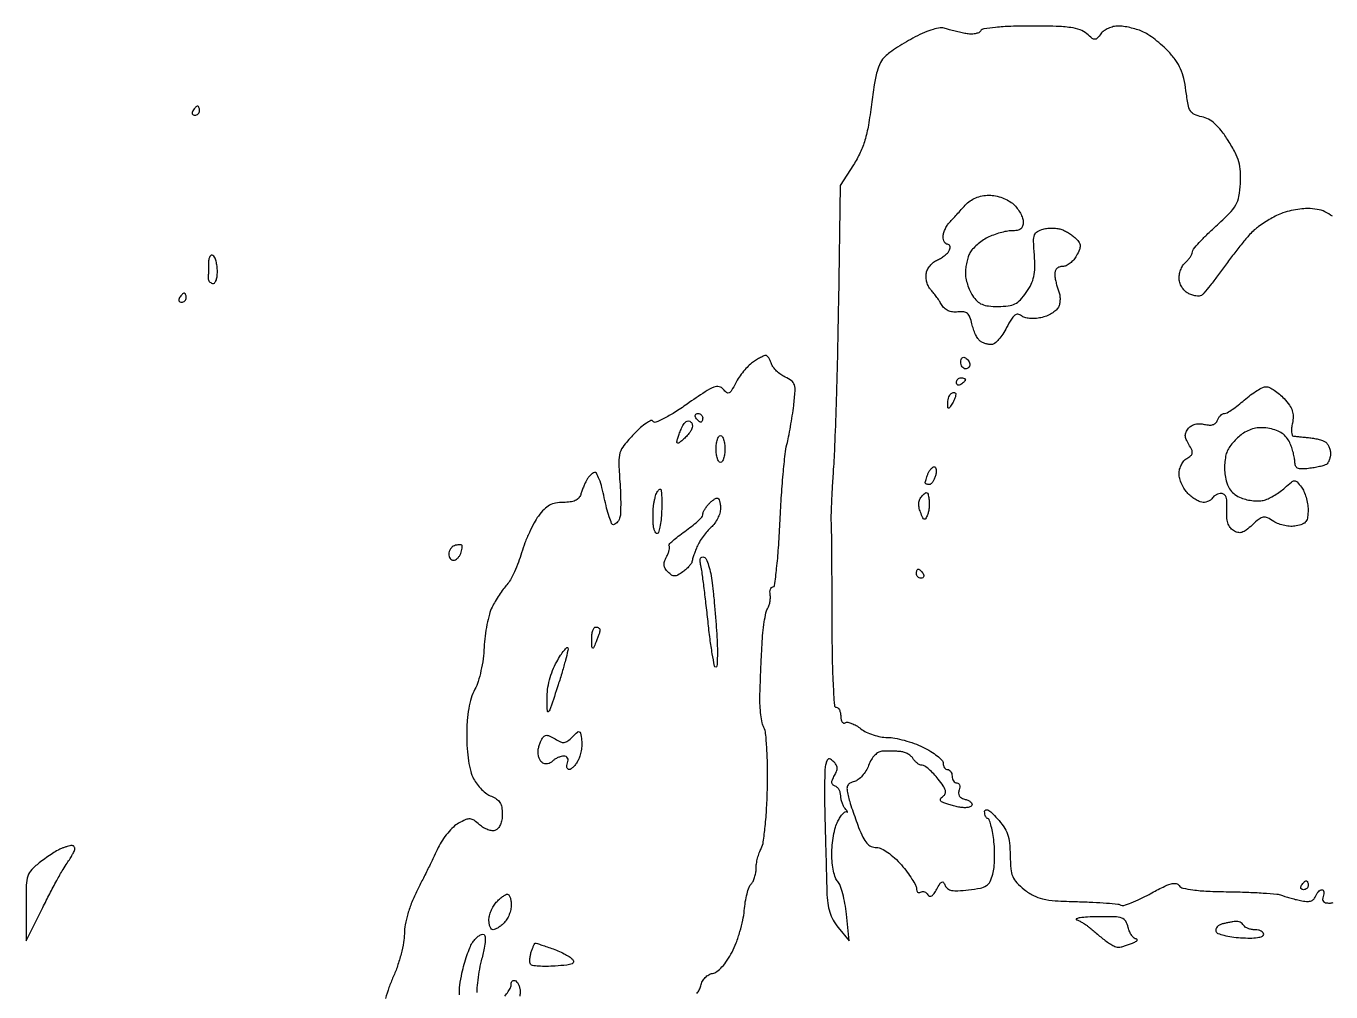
# Model space of a CAD drawing. Extents: x 0 to 102, y 0 to 135.
# Drawn here: x 0 to 24.8, y 117.01 to 135.36 of the extents above; entities that cross this region are included whole.
import ezdxf

# ---------------------------------------------------------------- set-up
doc = ezdxf.new("R2010")
doc.units = 0
doc.header["$MEASUREMENT"] = 0

msp = doc.modelspace()

# ---------------------------------------------------------------- linework, layer by layer
for points in [[(24.823947, 131.744807, 0.06028), (24.682899, 131.832167, 0.068905), (24.536867, 131.876784, 0.039755), (24.353336, 131.8914, 0.032456), (24.206417, 131.881853, 0.02233), (24.042019, 131.852883, 0.022579), (23.885661, 131.810579, 0.041992), (23.764434, 131.760277, 0.014293), (23.654858, 131.699583, 0.010074), (23.535128, 131.625422, 0.010177), (23.423401, 131.549793, 0.020987), (23.339887, 131.485327, 0.038468), (23.250873, 131.397927, 0.0079), (23.108614, 131.229664, 0.00827), (22.949259, 131.028321, 0.007692), (22.792679, 130.816956, -0.005298), (22.642622, 130.612355, -0.007261), (22.503006, 130.431686, -0.004927), (22.382703, 130.283614, -0.081448), (22.334875, 130.241994, -0.131762), (22.291594, 130.229005, -0.047729), (22.227044, 130.233261, -0.043237), (22.153786, 130.251783, -0.039353), (22.082348, 130.283064, -0.076774), (22.015668, 130.333194, -0.060005), (21.96056, 130.40523, -0.059677), (21.923864, 130.488753, -0.07382), (21.9114, 130.572718, -0.055811), (21.920761, 130.65632, -0.043287), (21.948677, 130.743609, -0.044484), (21.989686, 130.821436, -0.076198), (22.0383, 130.8762, 0.036162), (22.086859, 130.922819, 0.036722), (22.127923, 130.975721, 0.039287), (22.156432, 131.026913, 0.107814), (22.1652, 131.067103, -0.176353), (22.183615, 131.11769, -0.009837), (22.295669, 131.24599, -0.014187), (22.439185, 131.395199, -0.009838), (22.60935, 131.555897, 0.01297), (22.866707, 131.802006, 0.06497), (22.987493, 131.960221, 0.084954), (23.047756, 132.123895, 0.031161), (23.077603, 132.369403, 0.028548), (23.077969, 132.59845, 0.055602), (23.047705, 132.778457, 0.051164), (22.97649, 132.956805, 0.02078), (22.845551, 133.183545, 0.022), (22.713547, 133.372719, 0.045867), (22.591819, 133.504726, 0.058822), (22.471241, 133.59021, 0.075594), (22.34364, 133.636542, -0.055562), (22.204404, 133.680899, -0.152376), (22.127822, 133.748317, -0.092584), (22.082052, 133.869222, -0.013238), (22.042094, 134.132228, 0.025997), (22.000953, 134.363189, 0.047107), (21.940187, 134.545088, 0.049932), (21.84926, 134.705255, 0.033439), (21.716202, 134.868802, 0.022681), (21.595444, 134.987221, 0.01839), (21.455932, 135.103187, 0.018769), (21.31916, 135.200662, 0.044965), (21.209469, 135.25942, 0.027529), (21.10287, 135.297954, 0.018681), (20.977917, 135.330455, 0.018859), (20.85452, 135.352832, 0.035434), (20.753496, 135.36, 0.058922), (20.661629, 135.349136, 0.046815), (20.567026, 135.31684, 0.048289), (20.483884, 135.269342, 0.081147), (20.426717, 135.213073, -0.027856), (20.357511, 135.128718, -0.210016), (20.311377, 135.108446, -0.168649), (20.259265, 135.126538, -0.016816), (20.156929, 135.213073, 0.099227), (20.031385, 135.287946, 0.050603), (19.852241, 135.331564, 0.028266), (19.575383, 135.354094, 0.00617), (19.096781, 135.36, 0.007746), (18.716483, 135.354108, 0.016452), (18.422718, 135.335315, 0.013866), (18.202909, 135.307803, 0.219678), (18.141674, 135.267268, -0.154134), (18.10388, 135.234694, -0.05707), (18.0358, 135.214268, -0.049704), (17.951152, 135.207639, -0.04191), (17.861732, 135.217059, -0.007965), (17.764121, 135.237319, -0.005566), (17.654718, 135.263134, -0.005616), (17.550378, 135.29023, -0.011614), (17.469636, 135.314196, 0.106943), (17.373001, 135.323764, 0.039512), (17.237956, 135.297321, 0.0332), (17.076594, 135.240472, 0.0209), (16.896297, 135.154069, 0.011398), (16.729328, 135.060348, 0.010411), (16.561616, 134.956343, 0.010479), (16.415717, 134.857195, 0.033059), (16.324101, 134.782511, 0.092136), (16.238833, 134.667271, 0.044133), (16.172875, 134.49469, 0.029551), (16.117464, 134.244269, 0.009823), (16.065358, 133.871898, -0.012152), (16.008126, 133.476338, -0.030247), (15.941943, 133.191708, -0.037648), (15.852302, 132.95656, -0.03166), (15.723795, 132.722868), (15.472655, 132.327636), (15.438134, 130.100268, -0.001817), (15.420572, 129.182369, -0.001826), (15.396365, 128.266251, -0.001781), (15.369498, 127.467692, -0.007337), (15.344418, 126.9846, 0.002468), (15.322672, 126.63205, 0.003168), (15.306324, 126.307536, 0.002437), (15.295676, 126.035505, 0.027208), (15.297861, 125.9271, -0.016092), (15.302986, 125.806235, -0.000515), (15.307472, 125.31679, -0.000995), (15.311021, 124.739508, -0.00069), (15.312832, 124.08705, 0.00374), (15.319052, 123.386509, 0.008715), (15.336777, 122.862086, 0.00372), (15.360896, 122.451381, 0.394984), (15.398483, 122.4162, -0.198063), (15.430314, 122.403076, -0.085841), (15.457326, 122.365031, -0.065795), (15.475671, 122.308681, -0.045867), (15.4818, 122.242007, 0.048383), (15.487914, 122.178972, 0.105323), (15.506891, 122.134491, 0.182291), (15.534916, 122.115439, 0.200108), (15.567217, 122.120605, -0.183195), (15.614373, 122.129733, -0.048533), (15.689623, 122.109056, -0.042582), (15.776796, 122.066919, -0.032798), (15.863971, 122.007158, 0.053928), (15.966811, 121.942859, 0.033247), (16.099224, 121.889273, 0.032909), (16.240086, 121.852963, 0.046655), (16.368868, 121.84092, -0.046282), (16.508406, 121.827976, -0.020593), (16.688579, 121.786515, -0.020176), (16.877025, 121.726628, -0.025703), (17.045014, 121.655713, -0.023563), (17.191523, 121.576063, -0.031825), (17.315215, 121.489851, -0.033004), (17.404402, 121.408691, -0.194005), (17.4276, 121.351153, 0.069157), (17.43394, 121.305536, 0.085314), (17.452451, 121.26686, 0.099972), (17.479939, 121.241, 0.139803), (17.5122, 121.2318, -0.148195), (17.544463, 121.222023, -0.098894), (17.571949, 121.194523, -0.082425), (17.590481, 121.153414, -0.064853), (17.5968, 121.1049, 0.072144), (17.603834, 121.056407, 0.087143), (17.62431, 121.015277, 0.100435), (17.654738, 120.987781, 0.134459), (17.690451, 120.978, -0.169578), (17.721805, 120.967051, -0.150373), (17.741405, 120.938423, -0.106793), (17.745298, 120.894838, -0.060751), (17.732402, 120.843271, 0.090742), (17.720877, 120.781826, 0.146897), (17.735827, 120.731223, 0.126214), (17.778634, 120.69208, 0.058525), (17.849299, 120.664453, -0.047398), (17.910493, 120.642081, -0.082451), (17.954702, 120.611198, -0.124666), (17.975456, 120.57723, -0.216799), (17.971364, 120.545071, -0.186532), (17.937979, 120.519776, -0.050827), (17.871682, 120.507849, -0.044077), (17.787859, 120.508826, -0.033664), (17.697365, 120.524086, -0.008936), (17.604966, 120.5479, -0.009523), (17.515426, 120.574537, -0.009169), (17.439363, 120.600296, -0.04297), (17.397418, 120.619572, -0.166146), (17.378763, 120.640634, -0.178105), (17.377582, 120.668032, -0.118813), (17.396063, 120.69845, -0.058752), (17.431675, 120.726718, 0.169567), (17.469355, 120.773192, 0.160395), (17.471019, 120.834229, 0.07682), (17.429992, 120.920446, 0.017954), (17.334957, 121.049862, 0.021566), (17.249615, 121.148665, 0.02646), (17.161436, 121.232868, 0.026509), (17.081695, 121.2943, 0.140248), (17.029954, 121.311719, -0.094135), (16.986127, 121.322156, -0.052061), (16.938363, 121.349855, -0.049359), (16.894163, 121.389266, -0.056424), (16.860754, 121.434969, 0.083912), (16.822502, 121.481701, 0.048577), (16.763271, 121.524017, 0.046828), (16.69364, 121.555924, 0.057482), (16.6239, 121.571611, 0.012936), (16.546688, 121.577843, 0.007561), (16.453936, 121.581513, 0.007558), (16.360932, 121.582379, 0.012711), (16.282898, 121.579942, 0.105014), (16.203752, 121.558386, 0.077753), (16.130274, 121.504772, 0.064605), (16.065628, 121.420822, 0.041589), (16.012784, 121.309745, -0.047247), (15.96235, 121.206748, -0.044134), (15.892467, 121.112491, -0.047171), (15.81473, 121.040023, -0.100405), (15.741248, 121.00399, 0.061627), (15.656764, 120.970356, 0.163863), (15.613353, 120.923192, 0.130899), (15.601916, 120.851789, 0.033705), (15.62171, 120.735695, 0.015768), (15.652308, 120.624178, 0.005568), (15.702937, 120.466374, 0.00552), (15.762452, 120.294103, 0.006456), (15.822838, 120.132, 0.020278), (15.904885, 119.943253, 0.068174), (15.979299, 119.831326, 0.106592), (16.060673, 119.771302, 0.103583), (16.160407, 119.749342, -0.108821), (16.256687, 119.727094, -0.041362), (16.376525, 119.657433, -0.035986), (16.506439, 119.552124, -0.026224), (16.635267, 119.417997, -0.016283), (16.744288, 119.28325, -0.020178), (16.83636, 119.150764, -0.018927), (16.903798, 119.035436, -0.123443), (16.92, 118.970812, 0.06955), (16.925801, 118.929313, 0.144154), (16.943134, 118.901915, 0.190044), (16.968833, 118.892686, 0.131431), (16.998754, 118.901687, -0.122909), (17.033423, 118.912754, -0.100769), (17.072059, 118.907448, -0.091009), (17.10877, 118.886485, -0.079381), (17.137711, 118.852951, 0.178992), (17.171203, 118.826796, 0.218949), (17.210248, 118.831597, 0.102149), (17.255542, 118.87439, 0.028996), (17.306639, 118.957321, -0.015636), (17.36611, 119.059878, -0.149564), (17.403784, 119.092727, -0.352052), (17.435301, 119.08445, -0.066643), (17.466111, 119.02857, 0.141865), (17.512439, 118.96796, 0.112524), (17.588289, 118.934794, 0.061053), (17.710307, 118.926711, 0.015084), (17.910555, 118.94397, 0.018092), (18.135544, 118.978507, 0.097001), (18.250103, 119.024516, 0.135348), (18.319645, 119.102782, 0.048461), (18.372774, 119.2437, 0.042249), (18.395494, 119.369095, 0.017573), (18.40576, 119.54099, 0.017238), (18.403908, 119.726894, 0.021339), (18.388848, 119.89935, 0.013683), (18.364441, 120.053384, 0.021857), (18.3343, 120.183157, 0.017498), (18.302674, 120.282945, 0.317267), (18.276801, 120.3012, -0.205156), (18.25402, 120.310958, -0.083304), (18.234708, 120.33948, -0.063564), (18.221577, 120.38163, -0.043787), (18.2172, 120.431517, -0.284422), (18.237175, 120.463791, -0.246344), (18.277546, 120.462955, -0.066526), (18.350299, 120.409169, -0.015296), (18.4569, 120.299395, -0.034733), (18.579873, 120.144401, -0.066596), (18.651391, 120.003007, -0.059029), (18.688132, 119.836642, -0.022197), (18.701281, 119.598029, 0.018879), (18.713489, 119.34608, 0.077076), (18.749808, 119.19768, 0.092648), (18.825783, 119.081371, 0.034369), (18.970924, 118.949194, 0.047123), (19.14469, 118.83639, 0.064969), (19.319158, 118.772336, 0.040815), (19.558573, 118.73847, 0.008504), (19.982844, 118.720672, -0.005643), (20.274578, 118.710105, -0.008086), (20.532845, 118.693641, -0.004825), (20.748723, 118.674271, -0.114101), (20.80627, 118.654794, 0.219272), (20.858623, 118.648382, 0.015297), (21.001881, 118.699129, 0.019449), (21.174548, 118.774159, 0.013278), (21.364796, 118.872088, -0.010468), (21.606947, 118.99846, -0.045487), (21.757808, 119.056826, -0.094486), (21.854635, 119.065547, -0.233783), (21.913489, 119.02882, 0.200018), (21.984413, 118.977929, 0.025178), (22.174242, 118.94393, 0.020935), (22.452575, 118.920209, 0.007272), (22.855214, 118.908687, -0.005303), (23.199652, 118.900187, -0.007185), (23.51052, 118.884741, -0.005026), (23.76977, 118.865503, -0.076211), (23.8572, 118.844455, 0.020192), (23.921904, 118.820982, 0.007262), (24.01571, 118.792673, 0.00719), (24.119521, 118.76459, 0.008466), (24.218608, 118.741088, 0.033298), (24.329901, 118.724339, 0.087552), (24.409974, 118.731714, 0.124514), (24.465688, 118.763191, 0.111046), (24.502609, 118.818622, -0.045892), (24.526941, 118.867965, -0.052382), (24.558976, 118.909713, -0.059791), (24.593487, 118.938322, -0.14417), (24.624996, 118.9476, -0.209945), (24.648662, 118.937205, -0.13955), (24.662173, 118.910323, -0.08982), (24.662552, 118.869318, -0.049166), (24.649194, 118.8207, 0.086954), (24.638199, 118.764424, 0.197254), (24.653599, 118.724725, 0.154584), (24.696445, 118.701067, 0.049481), (24.769697, 118.6938, 0.068283), (24.83798, 118.703169, 0.062794)], [(12.74715, 116.977906, 0.064403), (12.793407, 117.044833, 0.057621), (12.823244, 117.123859, -0.064271), (12.856138, 117.207602, -0.065883), (12.909006, 117.279474, -0.070202), (12.975149, 117.331323, -0.093908), (13.046945, 117.356509, 0.125537), (13.130475, 117.391814, 0.04564), (13.226065, 117.479249, 0.038585), (13.324417, 117.605562, 0.025934), (13.417329, 117.7632, 0.029868), (13.495871, 117.938598, 0.018701), (13.567476, 118.151884, 0.018757), (13.622432, 118.36802, 0.032232), (13.649649, 118.551779, -0.019504), (13.669588, 118.714933, -0.022691), (13.701549, 118.867894, -0.022463), (13.739813, 118.993245, -0.11151), (13.778909, 119.055149, 0.080697), (13.815557, 119.106013, 0.037738), (13.846349, 119.181381, 0.03612), (13.867358, 119.267148, 0.042027), (13.8744, 119.350782, -0.039163), (13.881452, 119.440683, -0.023379), (13.903126, 119.545806, -0.023319), (13.934714, 119.649128, -0.037034), (13.972189, 119.733644, 0.088441), (14.011521, 119.854361, 0.009388), (14.046992, 120.149087, 0.011353), (14.074886, 120.504613, 0.008889), (14.089518, 120.891332, 0.008391), (14.090777, 121.277969, 0.011208), (14.078167, 121.628701, 0.008873), (14.05607, 121.918499, 0.098233), (14.023035, 122.029329, -0.070433), (13.990451, 122.120034, -0.019198), (13.965257, 122.270537, -0.019021), (13.949589, 122.445266, -0.018747), (13.947138, 122.621529, -0.00282), (13.9531, 122.825463, -0.001336), (13.962971, 123.08828, -0.001324), (13.974759, 123.363168, -0.001874), (13.986818, 123.607801, -0.011265), (14.003623, 123.829879, -0.013787), (14.029708, 124.036416, -0.01229), (14.060448, 124.207497, -0.089509), (14.091325, 124.284601, 0.057679), (14.118271, 124.341219, 0.035569), (14.137105, 124.412628, 0.035326), (14.145771, 124.486906, 0.052191), (14.141921, 124.55235, -0.049055), (14.13823, 124.609029, -0.076977), (14.147273, 124.65691, -0.107369), (14.167012, 124.688802, -0.2034), (14.194343, 124.7004, 0.378123), (14.226594, 124.728858, 0.003858), (14.264892, 125.05453, 0.009864), (14.299863, 125.443711, 0.005957), (14.326691, 125.90595, -0.004753), (14.353573, 126.389229, -0.005666), (14.388415, 126.844349, -0.004938), (14.425891, 127.227054, -0.036367), (14.45878, 127.4076, 0.013929), (14.491887, 127.552226, 0.005945), (14.528457, 127.747324, 0.005877), (14.562554, 127.956412, 0.007689), (14.588525, 128.148308, 0.010793), (14.615073, 128.419566, 0.090897), (14.602208, 128.541256, 0.161074), (14.548469, 128.618801, 0.054515), (14.428901, 128.689897, -0.045918), (14.343789, 128.738549, -0.039176), (14.263999, 128.80432, -0.040977), (14.200695, 128.876322, -0.08318), (14.166425, 128.943239, 0.032718), (14.143018, 129.0031, 0.043436), (14.113729, 129.053669, 0.050071), (14.083216, 129.089035, 0.19203), (14.056723, 129.0996, 0.107015), (14.02281, 129.092257, 0.015456), (13.958921, 129.060815, 0.016933), (13.884719, 129.01812, 0.013758), (13.808141, 128.967564, 0.044589), (13.726376, 128.898676, 0.022695), (13.63606, 128.798998, 0.022353), (13.551586, 128.686968, 0.031043), (13.487046, 128.579133, -0.013432), (13.408223, 128.436249, -0.139556), (13.360176, 128.390353, -0.300491), (13.314074, 128.394915, -0.06239), (13.25488, 128.456732, 0.186933), (13.174726, 128.507218, 0.145461), (13.071343, 128.49722, 0.050329), (12.905204, 128.40948, 0.006087), (12.563239, 128.176217, -0.011868), (12.322336, 128.015941, -0.023318), (12.122255, 127.902256, -0.021812), (11.967434, 127.831914, -0.365047), (11.917697, 127.848242, 0.366951), (11.876866, 127.861494, 0.048563), (11.790088, 127.815585, 0.037155), (11.678667, 127.729478, 0.019706), (11.553524, 127.607738, 0.019625), (11.363163, 127.390927, 0.098397), (11.288197, 127.248714, 0.080161), (11.265749, 127.075636, 0.010566), (11.2851, 126.704801, -0.008857), (11.297859, 126.475346, -0.011095), (11.301194, 126.26222, -0.009402), (11.296687, 126.084435, -0.080739), (11.280533, 126.006851, -0.047407), (11.257334, 125.960161, -0.053342), (11.226514, 125.920653, -0.0607), (11.193115, 125.893618, -0.140727), (11.162406, 125.8848, -0.305717), (11.129924, 125.906708, -0.014899), (11.082538, 126.03484, -0.019949), (11.034293, 126.199795, -0.012597), (10.990626, 126.395573, 0.01666), (10.945761, 126.589302, 0.028114), (10.893784, 126.747682, 0.028095), (10.841881, 126.861006, 0.366979), (10.802063, 126.876988, 0.079035), (10.76376, 126.857072, 0.036857), (10.721239, 126.820456, 0.035332), (10.68135, 126.774566, 0.041343), (10.650598, 126.725765, 0.015521), (10.623018, 126.668466, 0.008331), (10.59239, 126.596208, 0.008288), (10.563577, 126.521405, 0.012849), (10.541459, 126.45585, -0.11284), (10.503268, 126.389828, -0.09991), (10.438632, 126.343441, -0.073267), (10.343334, 126.316343, -0.032704), (10.212865, 126.3078, 0.045917), (10.0654, 126.294229, 0.079078), (9.949476, 126.253045, 0.073701), (9.846722, 126.175524, 0.035188), (9.738989, 126.049417, 0.035785), (9.656583, 125.919454, 0.015936), (9.566205, 125.737812, 0.01568), (9.482377, 125.538687, 0.020462), (9.419046, 125.351467, -0.018841), (9.358573, 125.17077, -0.017715), (9.283536, 124.99132, -0.018004), (9.205696, 124.837121, -0.056648), (9.138762, 124.7427, 0.024667), (9.071482, 124.659588, 0.012069), (8.993715, 124.547618, 0.011941), (8.918302, 124.427074, 0.016954), (8.857547, 124.316193, 0.049669), (8.806122, 124.182853, 0.018294), (8.759657, 123.986392, 0.017922), (8.724237, 123.766661, 0.020558), (8.70664, 123.554793, -0.023305), (8.687271, 123.336162, -0.020515), (8.647171, 123.110661, -0.021279), (8.592929, 122.906396, -0.045561), (8.530489, 122.755853, 0.045068), (8.461203, 122.589268, 0.031995), (8.413057, 122.392617, 0.027273), (8.384649, 122.160176, 0.016771), (8.3754, 121.884502, 0.017178), (8.38418, 121.628998, 0.021961), (8.410644, 121.395003, 0.024414), (8.451887, 121.196993, 0.055828), (8.506352, 121.054764, 0.044769), (8.571726, 120.952033, 0.034659), (8.659775, 120.85275, 0.035617), (8.755801, 120.771076, 0.067673), (8.844752, 120.722659, -0.057604), (8.944699, 120.670829, -0.106924), (9.007628, 120.605183, -0.096861), (9.041497, 120.514687, -0.041272), (9.0522, 120.385239, -0.041368), (9.043232, 120.277028, -0.058473), (9.016329, 120.184238, -0.070762), (8.974793, 120.114992, -0.131451), (8.922149, 120.076784, -0.120633), (8.859895, 120.06888, -0.055731), (8.779825, 120.087218, -0.050584), (8.695641, 120.126602, -0.049265), (8.620268, 120.182384, 0.031356), (8.514655, 120.26655, 0.135314), (8.439713, 120.29316, 0.12235), (8.357603, 120.278955, 0.023614), (8.221569, 120.211217, 0.062656), (8.123264, 120.13888, 0.029116), (8.014748, 120.023107, 0.028286), (7.913463, 119.886582, 0.035127), (7.836078, 119.748722, -0.002831), (7.758247, 119.58633, -0.001216), (7.652603, 119.370412, -0.001203), (7.53896, 119.14096, -0.001588), (7.434228, 118.932437, 0.021625), (7.334208, 118.711662, 0.023653), (7.256908, 118.4895, 0.025501), (7.207078, 118.282796, 0.046424), (7.191, 118.109999, -0.044437), (7.17634, 117.945367, -0.018685), (7.128872, 117.727997, -0.018312), (7.060478, 117.497952, -0.0227), (6.9795, 117.289785, 0.017049), (6.898541, 117.088432, 0.016281), (6.830128, 116.878934, 0.016465)], [(8.240348, 116.951997, -0.048939), (8.245563, 117.134555, -0.023945), (8.285957, 117.364035, -0.013798), (8.328571, 117.531125, -0.013078), (8.381029, 117.698652, -0.013151), (8.435188, 117.844339, -0.044037), (8.48131, 117.935085, -0.03849), (8.528274, 117.9988, -0.041788), (8.583277, 118.052686, -0.045822), (8.637847, 118.090022, -0.127802), (8.682403, 118.1016, -0.345276), (8.71979, 118.072288, -0.07528), (8.727726, 117.985012, -0.037227), (8.707486, 117.834893, -0.009583), (8.652263, 117.596466, 0.017947), (8.607506, 117.387381, 0.01827), (8.578172, 117.176863, 0.018382), (8.566146, 116.992542, 0.068682)], [(9.100535, 116.926377, 0.031122), (9.163883, 117.011671, 0.032758), (9.208397, 117.091046, 0.111865), (9.2214, 117.14844, -0.076572), (9.227701, 117.189341, -0.153954), (9.246251, 117.215815, -0.186397), (9.273814, 117.223906, -0.118178), (9.306, 117.2133, -0.106137), (9.338432, 117.182162, -0.051258), (9.365749, 117.131172, -0.047575), (9.384329, 117.069877, -0.049853), (9.3906, 117.007139, -0.053551), (9.382006, 116.927125, -0.015089)]]:
    msp.add_lwpolyline(points, format="xyb")
for points in [[(3.262093, 133.8372, 0.151918), (3.244265, 133.831655, 0.038439), (3.220386, 133.812349, 0.035638), (3.195257, 133.784983, 0.029505), (3.1725, 133.7526, 0.082592), (3.159259, 133.720274, 0.161196), (3.161891, 133.692851, 0.182303), (3.179779, 133.674623, 0.108972), (3.209807, 133.668, 0.093332), (3.244007, 133.67444, 0.09642), (3.273082, 133.692851, 0.099167), (3.292542, 133.72032, 0.105053), (3.2994, 133.7526, 0.042167), (3.296664, 133.784989, 0.061769), (3.288441, 133.812349, 0.081139), (3.276359, 133.830901, 0.210953)], [(18.299948, 132.1452, -0.048191), (18.425236, 132.133096, -0.040621), (18.553578, 132.097049, -0.041432), (18.671426, 132.041881, -0.057407), (18.765248, 131.972704, -0.042518), (18.836098, 131.894451, -0.037557), (18.896012, 131.802145, -0.039461), (18.937255, 131.710225, -0.085931), (18.9504, 131.634304, -0.079719), (18.937984, 131.556927, -0.150357), (18.901752, 131.505817, -0.121381), (18.836669, 131.477216, -0.043146), (18.734699, 131.4684, 0.045032), (18.634395, 131.459348, 0.022349), (18.509777, 131.430866, 0.021981), (18.382292, 131.389559, 0.029997), (18.271907, 131.340624, 0.032615), (18.170921, 131.279753, 0.026997), (18.071811, 131.202571, 0.027828), (17.988486, 131.121568, 0.063206), (17.937708, 131.050086, 0.043684), (17.90429, 130.971936, 0.023261), (17.876188, 130.870499, 0.022976), (17.856948, 130.76343, 0.032976), (17.8506, 130.667285, 0.049323), (17.860426, 130.56792, 0.02788), (17.890735, 130.450629, 0.027585), (17.934897, 130.334635, 0.040298), (17.98723, 130.238723, 0.054632), (18.072987, 130.134647, 0.092769), (18.16661, 130.072308, 0.075475), (18.289998, 130.04057, 0.026326), (18.47368, 130.031662, 0.028811), (18.666852, 130.043612, 0.085929), (18.793334, 130.08147, 0.090588), (18.895963, 130.158353, 0.034334), (19.008783, 130.298288, 0.039118), (19.099775, 130.452987, 0.060392), (19.150404, 130.599432, 0.051073), (19.169358, 130.770788, 0.020202), (19.161695, 131.007975, -0.010379), (19.147851, 131.274314, -0.089672), (19.165279, 131.39146, -0.180207), (19.219106, 131.457597, -0.071412), (19.32924, 131.502674, -0.038881), (19.417118, 131.517594, -0.028588), (19.515894, 131.520884, -0.029137), (19.610267, 131.513117, -0.055505), (19.683927, 131.494208, -0.032404), (19.75171, 131.463371, -0.019694), (19.827654, 131.418759, -0.019699), (19.899793, 131.368351, -0.032633), (19.955869, 131.319708, -0.058499), (20.011306, 131.250328, -0.134808), (20.030199, 131.18685, -0.102693), (20.016208, 131.111414, -0.025842), (19.962723, 130.997724, -0.0533), (19.909029, 130.918884, -0.051477), (19.83931, 130.852149, -0.055774), (19.76487, 130.806587, -0.109892), (19.697504, 130.7916, 0.083051), (19.634999, 130.781146, 0.113204), (19.586658, 130.751048, 0.116434), (19.557157, 130.703638, 0.091491), (19.548546, 130.64355, 0.031355), (19.555648, 130.574733, 0.015889), (19.572728, 130.489287, 0.015718), (19.596025, 130.401889, 0.022585), (19.622518, 130.3263, -0.057189), (19.643157, 130.251145, -0.042687), (19.649038, 130.165333, -0.043546), (19.640381, 130.082333, -0.072065), (19.617275, 130.015926, -0.097157), (19.570931, 129.957721, -0.041589), (19.489751, 129.899579, -0.039095), (19.390159, 129.850205, -0.041498), (19.286038, 129.818093, -0.036839), (19.175192, 129.802183, -0.042616), (19.068563, 129.803918, -0.04754), (18.977396, 129.822062, -0.100653), (18.91419, 129.855946, 0.147533), (18.849757, 129.88317, 0.198674), (18.789643, 129.865531, 0.08748), (18.724093, 129.790584, 0.016353), (18.634411, 129.630779, -0.026513), (18.562197, 129.508011, -0.033646), (18.482404, 129.403481, -0.035736), (18.406311, 129.32819, -0.167779), (18.349906, 129.30591, -0.054276), (18.297181, 129.309326, -0.033363), (18.236674, 129.324124, -0.033184), (18.17806, 129.347054, -0.049908), (18.130988, 129.375205, -0.091744), (18.088642, 129.420742, -0.03), (18.044011, 129.501258, -0.028738), (18.004168, 129.598544, -0.028769), (17.97576, 129.699722, 0.033641), (17.937966, 129.829463, 0.130612), (17.890393, 129.897462, 0.152176), (17.819811, 129.927182, 0.051193), (17.706801, 129.926527, -0.057115), (17.60819, 129.92712, -0.077756), (17.522729, 129.951262, -0.08197), (17.452034, 129.999017, -0.07205), (17.396729, 130.068927, 0.015048), (17.35194, 130.141084, 0.01002), (17.296522, 130.221113, 0.010092), (17.239578, 130.296664, 0.019397), (17.190448, 130.354422, -0.072235), (17.150102, 130.413469, -0.045044), (17.120118, 130.491897, -0.044298), (17.104153, 130.576449, -0.060018), (17.105848, 130.654095, -0.082626), (17.129564, 130.72901, -0.053338), (17.179404, 130.805409, -0.052051), (17.246132, 130.871708, -0.066264), (17.320229, 130.916713, 0.035561), (17.395495, 130.956338, 0.033933), (17.465641, 131.006789, 0.035818), (17.521269, 131.059976, 0.092719), (17.550224, 131.107063, 0.067447), (17.55993, 131.148197, 0.115173), (17.555297, 131.183011, 0.152415), (17.537353, 131.205935, 0.152197), (17.509545, 131.2146, -0.167983), (17.478283, 131.225408, -0.094903), (17.451671, 131.256005, -0.075657), (17.433679, 131.301637, -0.056196), (17.4276, 131.355553, -0.068984), (17.436427, 131.419224, -0.036284), (17.463723, 131.494463, -0.035268), (17.503502, 131.568848, -0.045266), (17.550573, 131.630503, 0.000455), (17.60987, 131.695234, 0.0002), (17.688279, 131.781054, 0.000198), (17.771395, 131.872171, 0.000265), (17.846673, 131.95485, -0.054304), (17.939246, 132.036741, -0.054595), (18.047119, 132.096609, -0.053078), (18.168226, 132.13295, -0.0464)], [(3.5532, 131.0031, 0.253782), (3.520646, 131.004941, 0.1651), (3.492907, 130.978161, 0.083483), (3.47441, 130.920248, 0.035659), (3.4686, 130.838893, -0.002662), (3.468135, 130.75151, -0.003046), (3.466736, 130.667978, -0.002751), (3.464728, 130.597135, -0.017313), (3.462255, 130.561065, 0.136666), (3.466631, 130.535351, 0.076449), (3.484489, 130.508842, 0.06671), (3.512553, 130.485578, 0.059365), (3.546855, 130.469415, 0.280244), (3.582122, 130.477476, 0.104458), (3.611638, 130.521422, 0.06351), (3.631441, 130.596944, 0.032408), (3.6378, 130.694957, 0.030551), (3.631575, 130.796735, 0.036461), (3.612949, 130.891015, 0.03951), (3.585835, 130.966007, 0.148916)], [(3.008293, 130.284, 0.151918), (2.990465, 130.278455, 0.038439), (2.966586, 130.259149, 0.035638), (2.941457, 130.231783, 0.029505), (2.9187, 130.1994, 0.082592), (2.905459, 130.167074, 0.161196), (2.908091, 130.139651, 0.182303), (2.925979, 130.121423, 0.108972), (2.956007, 130.1148, 0.093332), (2.990207, 130.12124, 0.09642), (3.019282, 130.139651, 0.099167), (3.038742, 130.16712, 0.105053), (3.0456, 130.1994, 0.042167), (3.042864, 130.231789, 0.061769), (3.034641, 130.259149, 0.081139), (3.022559, 130.277701, 0.210953)], [(17.8506, 129.0573, -0.06081), (17.882961, 129.031395, -0.051032), (17.910349, 128.996989, -0.053229), (17.928999, 128.959719, -0.089642), (17.9352, 128.925407, -0.105429), (17.928723, 128.895033, -0.099231), (17.910349, 128.869185, -0.096318), (17.882895, 128.851859, -0.092995), (17.8506, 128.8458, -0.153634), (17.818335, 128.855954, -0.097988), (17.790851, 128.884544, -0.080552), (17.772306, 128.927262, -0.062283), (17.766, 128.977693, -0.066118), (17.772198, 129.024361, -0.138808), (17.790851, 129.055483, -0.191142), (17.818482, 129.066432, -0.139169)], [(17.766, 128.6766, -0.042167), (17.798389, 128.673864, -0.061769), (17.825749, 128.665641, -0.081139), (17.844301, 128.653559, -0.210953), (17.8506, 128.639293, -0.151918), (17.845055, 128.621465, -0.038439), (17.825749, 128.597586, -0.035638), (17.798383, 128.572457, -0.029505), (17.766, 128.5497, -0.082592), (17.733674, 128.536459, -0.161196), (17.706251, 128.539091, -0.182303), (17.688023, 128.556979, -0.108972), (17.6814, 128.587007, -0.093332), (17.68784, 128.621207, -0.09642), (17.706251, 128.650282, -0.099167), (17.73372, 128.669742, -0.105053)], [(23.568083, 128.5074, -0.116394), (23.631314, 128.492478, -0.03193), (23.720374, 128.440616, -0.030454), (23.816713, 128.367065, -0.027617), (23.90678, 128.28005, -0.032121), (24.006941, 128.156994, -0.072822), (24.061545, 128.050445, -0.083218), (24.079282, 127.942014, -0.053122), (24.065219, 127.81475, 0.027376), (24.050266, 127.722948, 0.044855), (24.048921, 127.644233, 0.058076), (24.05968, 127.587864, 0.29492), (24.083128, 127.568408, 0.004353), (24.12321, 127.563969, 0.000812), (24.196828, 127.556583, 0.00087), (24.282911, 127.54824, 0.000795), (24.371654, 127.539937, -0.02078), (24.462506, 127.527758, -0.018943), (24.554917, 127.507801, -0.019342), (24.636114, 127.483637, -0.05647), (24.688904, 127.458736, -0.096546), (24.726785, 127.423722, -0.052634), (24.758749, 127.368799, -0.049694), (24.780464, 127.303835, -0.055878), (24.7878, 127.2384, -0.044656), (24.78203, 127.173923, -0.045278), (24.764905, 127.111805, -0.049355), (24.739768, 127.060829, -0.115628), (24.70986, 127.031016, -0.067335), (24.663776, 127.010486, -0.014178), (24.578305, 126.988088, -0.014615), (24.476891, 126.967667, -0.013391), (24.37146, 126.95252, -0.024325), (24.237933, 126.943525, -0.116098), (24.163731, 126.959537, -0.193334), (24.124669, 127.001877, -0.091049), (24.111, 127.076317, 0.045556), (24.104234, 127.150419, 0.019218), (24.082348, 127.24805, 0.018825), (24.050806, 127.351255, 0.023322), (24.013461, 127.444513, 0.064792), (23.952718, 127.542064, 0.068314), (23.869976, 127.618845, 0.062914), (23.763505, 127.675085, 0.043743), (23.632388, 127.711779, 0.038192), (23.4923, 127.727123, 0.051754), (23.365398, 127.718141, 0.054057), (23.247385, 127.683939, 0.047521), (23.133874, 127.624111, 0.038253), (23.044869, 127.55553, 0.026627), (22.955203, 127.465717, 0.026963), (22.877979, 127.369714, 0.049034), (22.827518, 127.2827, 0.059526), (22.796347, 127.184925, 0.029047), (22.779138, 127.054942, 0.028324), (22.776786, 126.91593, 0.036449), (22.791139, 126.788981, 0.040374), (22.830581, 126.644301, 0.076062), (22.888343, 126.538237, 0.080882), (22.972459, 126.458471, 0.051233), (23.091632, 126.394126, 0.042144), (23.200046, 126.359582, 0.032396), (23.32276, 126.339848, 0.033238), (23.440745, 126.336516, 0.064246), (23.533713, 126.352143, 0.041462), (23.622712, 126.387456, 0.020892), (23.728649, 126.445657, 0.020593), (23.833784, 126.515343, 0.028687), (23.921267, 126.58665, -0.012643), (24.046591, 126.695673, -0.165064), (24.103436, 126.717296, -0.219093), (24.153748, 126.696317, -0.024185), (24.235826, 126.598076, -0.05979), (24.283436, 126.516484, -0.030546), (24.323904, 126.404822, -0.029845), (24.352017, 126.283083, -0.039302), (24.362109, 126.169612, -0.03326), (24.354098, 126.027575, -0.127454), (24.321808, 125.945876, -0.143021), (24.256289, 125.895366, -0.045972), (24.137135, 125.861004, -0.056241), (24.032992, 125.853019, -0.041144), (23.917744, 125.866692, -0.040973), (23.80567, 125.899189, -0.054031), (23.710989, 125.947533, 0.032589), (23.588834, 126.016647, 0.155439), (23.510441, 126.027799, 0.128113), (23.431763, 125.992482, 0.019358), (23.300352, 125.878272, -0.024529), (23.18563, 125.780632, -0.092242), (23.101844, 125.737846, -0.135562), (23.026457, 125.736438, -0.081458), (22.943948, 125.772628, -0.09545), (22.880877, 125.833327, -0.077459), (22.839167, 125.917591, -0.060657), (22.818447, 126.029017, -0.030908), (22.81832, 126.171647, 0.022414), (22.820593, 126.31292, 0.072624), (22.804424, 126.40505, 0.133561), (22.769888, 126.457276, 0.182221), (22.717563, 126.477, 0.063066), (22.668021, 126.470726, 0.051536), (22.617894, 126.452149, 0.05337), (22.574684, 126.424785, 0.08673), (22.5459, 126.3924, -0.08825), (22.516938, 126.360012, -0.053305), (22.473163, 126.332651, -0.051278), (22.422217, 126.314075, -0.061875), (22.371707, 126.3078, -0.097846), (22.313232, 126.319354, -0.034103), (22.235908, 126.357502, -0.032323), (22.154341, 126.412249, -0.032423), (22.0806, 126.477, -0.052443), (22.015829, 126.556997, -0.038383), (21.961102, 126.657391, -0.039084), (21.923674, 126.761791, -0.066625), (21.9114, 126.853496, -0.064014), (21.922396, 126.939029, -0.053642), (21.95489, 127.024607, -0.055836), (22.002785, 127.097452, -0.090487), (22.05945, 127.144903, 0.046466), (22.134802, 127.197513, 0.184), (22.161634, 127.246109, 0.147038), (22.1523, 127.30728, 0.026581), (22.096893, 127.409536, -0.032777), (22.04583, 127.506627, -0.099868), (22.02968, 127.578992, -0.1201), (22.044134, 127.644069, -0.058845), (22.090615, 127.715768, -0.084122), (22.147589, 127.764761, -0.074338), (22.219959, 127.794845, -0.068316), (22.303587, 127.804009, -0.054712), (22.39343, 127.791661, 0.044794), (22.484431, 127.777313, 0.094239), (22.555185, 127.785922, 0.12022), (22.606855, 127.81748, 0.10458), (22.641409, 127.870822, -0.053686), (22.666695, 127.92015, -0.056899), (22.701488, 127.961913, -0.063657), (22.740059, 127.990353, -0.127742), (22.776433, 127.9998, 0.134258), (22.825042, 128.013092, 0.015414), (22.921751, 128.074354, 0.017702), (23.034076, 128.156405, 0.013562), (23.151025, 128.2536, -0.020085), (23.271082, 128.350758, -0.023385), (23.392774, 128.432846, -0.023259), (23.500754, 128.49186, -0.113905)], [(17.660955, 128.386845, -0.22822), (17.669224, 128.363216, -0.040891), (17.659974, 128.316099, -0.036971), (17.638892, 128.258253, -0.025833), (17.607127, 128.196495, -0.009073), (17.556784, 128.113427, -0.200091), (17.534092, 128.097472, -0.446695), (17.519101, 128.108227, -0.022266), (17.514773, 128.17605, -0.038261), (17.517951, 128.23147, -0.03547), (17.529523, 128.28722, -0.037424), (17.547113, 128.335347, -0.090291), (17.5686, 128.3664, -0.061883), (17.592845, 128.385287, -0.080251), (17.618994, 128.395671, -0.097827), (17.642901, 128.396217, -0.154511)], [(12.769607, 127.9998, -0.093332), (12.803807, 127.99336, -0.09642), (12.832882, 127.974949, -0.099167), (12.852342, 127.94748, -0.105053), (12.8592, 127.9152, -0.042167), (12.856464, 127.882811, -0.061769), (12.848241, 127.855451, -0.081139), (12.836159, 127.836899, -0.210953), (12.821893, 127.8306, -0.151918), (12.804065, 127.836145, -0.038439), (12.780186, 127.855451, -0.035638), (12.755057, 127.882817, -0.029505), (12.7323, 127.9152, -0.082592), (12.719059, 127.947526, -0.161196), (12.721691, 127.974949, -0.182303), (12.739579, 127.993177, -0.108972)], [(12.634946, 127.834894, -0.142833), (12.66144, 127.786588, -0.122113), (12.659977, 127.728368, -0.082397), (12.628012, 127.65914, -0.034658), (12.56444, 127.57828, -0.018316), (12.502567, 127.514751, -0.030171), (12.44532, 127.466371, -0.031126), (12.398257, 127.435598, -0.337577), (12.377151, 127.438449, -0.247456), (12.369786, 127.462238, -0.020805), (12.384709, 127.526982, -0.02385), (12.41074, 127.606642, -0.016003), (12.447658, 127.695062, -0.029583), (12.497962, 127.790134, -0.096207), (12.545691, 127.842654, -0.185684), (12.591194, 127.85545, -0.174838)], [(13.1976, 127.5768, -0.254951), (13.230109, 127.559071, -0.06271), (13.257349, 127.502246, -0.048861), (13.276044, 127.420227, -0.031626), (13.2822, 127.323, -0.031626), (13.276044, 127.225773, -0.048861), (13.257349, 127.143754, -0.06271), (13.230109, 127.086929, -0.254951), (13.1976, 127.0692, -0.254951), (13.165091, 127.086929, -0.06271), (13.137851, 127.143754, -0.048861), (13.119156, 127.225773, -0.031626), (13.113, 127.323, -0.031626), (13.119156, 127.420227, -0.048861), (13.137851, 127.502246, -0.06271), (13.165091, 127.559071, -0.254951)], [(17.259531, 126.9846, -0.270341), (17.281906, 126.971548, -0.094621), (17.294296, 126.934897, -0.062468), (17.294982, 126.88025, -0.035903), (17.282913, 126.8154, -0.038887), (17.260476, 126.75064, -0.050447), (17.229711, 126.695902, -0.059916), (17.195752, 126.65815, -0.181596), (17.163933, 126.6462, -0.045382), (17.135327, 126.648802, -0.065283), (17.111153, 126.656593, -0.085274), (17.094823, 126.668062, -0.199682), (17.0892, 126.681581, -0.065182), (17.091948, 126.702571, -0.008575), (17.104284, 126.745878, -0.009838), (17.120889, 126.796951, -0.008099), (17.140551, 126.850781, -0.041093), (17.165195, 126.901986, -0.049059), (17.196684, 126.945291, -0.056335), (17.229936, 126.975137, -0.155979)], [(12.052852, 126.5616, -0.383788), (12.07006, 126.54611, -0.010571), (12.0792, 126.437344, -0.016591), (12.083233, 126.30079, -0.009957), (12.07941, 126.1386, -0.014674), (12.067579, 125.976447, -0.023813), (12.046964, 125.839856, -0.02043), (12.02171, 125.735879, -0.334631), (11.994802, 125.7156, -0.239829), (11.968664, 125.728903, -0.062172), (11.945102, 125.771515, -0.049247), (11.927244, 125.833043, -0.032875), (11.918576, 125.90595, -0.009196), (11.915764, 125.988119, -0.007124), (11.915622, 126.077662, -0.00721), (11.917887, 126.161252, -0.017178), (11.922596, 126.2232, -0.015142), (11.930556, 126.279488, -0.00989), (11.942978, 126.343887, -0.009949), (11.957594, 126.406244, -0.018706), (11.972264, 126.45585, -0.035755), (11.989207, 126.496328, -0.04585), (12.010632, 126.530536, -0.05309), (12.033102, 126.554307, -0.178733)], [(17.15934, 126.377775, -0.039123), (17.165824, 126.303521, -0.026141), (17.162122, 126.218233, -0.026353), (17.149746, 126.135411, -0.04597), (17.129717, 126.068997, -0.030241), (17.095341, 125.996962, -0.378126), (17.069082, 125.987612, -0.196199), (17.0417, 126.014079, -0.011798), (16.997133, 126.122098, -0.043997), (16.970386, 126.215195, -0.071994), (16.966447, 126.297032, -0.082539), (16.985488, 126.368508, -0.079924), (17.026757, 126.430876, -0.030665), (17.084048, 126.485921, -0.278117), (17.116873, 126.491272, -0.23688), (17.140659, 126.464405, -0.023548)], [(13.13415, 126.389182, -0.270264), (13.158533, 126.376573, -0.062912), (13.178962, 126.333178, -0.048266), (13.192994, 126.269792, -0.030362), (13.1976, 126.194012, -0.073573), (13.184624, 126.106305, -0.042014), (13.145045, 126.006559, -0.040912), (13.087163, 125.910757, -0.053115), (13.018691, 125.834462, 0.032874), (12.943688, 125.757393, 0.020721), (12.866207, 125.658513, 0.020787), (12.797807, 125.554487, 0.035505), (12.75083, 125.4618, 0.008186), (12.716256, 125.375674, 0.009219), (12.685925, 125.291786, 0.008584), (12.66271, 125.219644, 0.048444), (12.654789, 125.18003, -0.130607), (12.641686, 125.145249, -0.028479), (12.60121, 125.094886, -0.027834), (12.546167, 125.040299, -0.023555), (12.482349, 124.988853, -0.02812), (12.388125, 124.927772, -0.127726), (12.325521, 124.910792, -0.153632), (12.268951, 124.927927, -0.046635), (12.19914, 124.985803, -0.059921), (12.14779, 125.051194, -0.112579), (12.126652, 125.1146, -0.102976), (12.134237, 125.184784, -0.044658), (12.171165, 125.271607, 0.02722), (12.202601, 125.338909, 0.037999), (12.222643, 125.40222, 0.042317), (12.23024, 125.453872, 0.214933), (12.220191, 125.480409, -0.404111), (12.219725, 125.507333, -0.018489), (12.291192, 125.578463, -0.022091), (12.391845, 125.663568, -0.012927), (12.519268, 125.756838, 0.014189), (12.649486, 125.85266, 0.020051), (12.759345, 125.945732, 0.016673), (12.842535, 126.027423, 0.192618), (12.8592, 126.069076, -0.09357), (12.8663, 126.106684, -0.029993), (12.890264, 126.158504, -0.028732), (12.924478, 126.214236, -0.028476), (12.96495, 126.265853, -0.02593), (13.010095, 126.312062, -0.028844), (13.058274, 126.351627, -0.029973), (13.102783, 126.380151, -0.115339)], [(8.280101, 125.496166, 0.158154), (8.260964, 125.504136, 0.039676), (8.226719, 125.50419, 0.036542), (8.185552, 125.497935, 0.029805), (8.14275, 125.485468, 0.091153), (8.102327, 125.462063, 0.068411), (8.068064, 125.423588, 0.067172), (8.044916, 125.376489, 0.080841), (8.037, 125.32785, 0.071124), (8.043548, 125.282048, 0.086534), (8.062631, 125.243206, 0.100301), (8.090981, 125.217238, 0.136243), (8.124255, 125.208, 0.126954), (8.161334, 125.217569, 0.063811), (8.200595, 125.246349, 0.05711), (8.235961, 125.28862, 0.054099), (8.261607, 125.338549, 0.026237), (8.278481, 125.390521, 0.036185), (8.287704, 125.4387, 0.039455), (8.289175, 125.477464, 0.208327)], [(12.88409, 125.270274, -0.211508), (12.926942, 125.231303, -0.026801), (12.972288, 125.111677, -0.027678), (13.012592, 124.956046, -0.019665), (13.041091, 124.77802, -0.005614), (13.064577, 124.561775, -0.002772), (13.089804, 124.286586, -0.00275), (13.112828, 124.000716, -0.004016), (13.1297, 123.74865, -0.009028), (13.138627, 123.529687, -0.015089), (13.137248, 123.345346, -0.008835), (13.12903, 123.196977, -0.392991), (13.108184, 123.1776, -0.361355), (13.083796, 123.197873, -0.003746), (13.042032, 123.432325, -0.0097), (12.999895, 123.712274, -0.005891), (12.960409, 124.04475, 0.002285), (12.9218, 124.391148, 0.002791), (12.882396, 124.714795, 0.002337), (12.846479, 124.986547, 0.019743), (12.824924, 125.108053, -0.030339), (12.811752, 125.192693, -0.111321), (12.818632, 125.246147, -0.230962), (12.843825, 125.270435, -0.159909)], [(16.957307, 125.0388, -0.151918), (16.975135, 125.033255, -0.038439), (16.999014, 125.013949, -0.035638), (17.024143, 124.986583, -0.029505), (17.0469, 124.9542, -0.082592), (17.060141, 124.921874, -0.161196), (17.057509, 124.894451, -0.182303), (17.039621, 124.876223, -0.108972), (17.009593, 124.8696, -0.093332), (16.975393, 124.87604, -0.09642), (16.946318, 124.894451, -0.099167), (16.926858, 124.92192, -0.105053), (16.92, 124.9542, -0.042167), (16.922736, 124.986589, -0.061769), (16.930959, 125.013949, -0.081139), (16.943041, 125.032501, -0.210953)], [(10.8288, 123.939, -0.074428), (10.860678, 123.934228, -0.095702), (10.886802, 123.920362, -0.111693), (10.903134, 123.899726, -0.135953), (10.907454, 123.87555, -0.048242), (10.90076, 123.840718, -0.009939), (10.881897, 123.781036, -0.010367), (10.85707, 123.712332, -0.009594), (10.8288, 123.6429, -0.009027), (10.78465, 123.545065, -0.485414), (10.767288, 123.541091, -0.215481), (10.75498, 123.565473, -0.004372), (10.750146, 123.70635, -0.034583), (10.754033, 123.795465, -0.053373), (10.770798, 123.870659, -0.070412), (10.796791, 123.922262, -0.24567)], [(10.29678, 123.543373, -0.136581), (10.2985, 123.493897, -0.004875), (10.251673, 123.307782, -0.008675), (10.189821, 123.087372, -0.005934), (10.11229, 122.8392, -0.001278), (9.968509, 122.401262, -0.08784), (9.931702, 122.333081, -0.69505), (9.908049, 122.340768, -0.007878), (9.901985, 122.573881, -0.036092), (9.91293, 122.750465, -0.030556), (9.949204, 122.933983, -0.030291), (10.008049, 123.113477, -0.03368), (10.086476, 123.278054, -0.013067), (10.160322, 123.401763, -0.026492), (10.225916, 123.494175, -0.036887), (10.276161, 123.548764, -0.552042)], [(10.559066, 121.790045, -0.044222), (10.562405, 121.696407, -0.029552), (10.550429, 121.589757, -0.029772), (10.526302, 121.486918, -0.0504), (10.492639, 121.405184, -0.032813), (10.451311, 121.338822, -0.039544), (10.403908, 121.282731, -0.043662), (10.357545, 121.243456, -0.155117), (10.320879, 121.2318, -0.192362), (10.294898, 121.242179, -0.145121), (10.279412, 121.269077, -0.096811), (10.277723, 121.310099, -0.053687), (10.290606, 121.3587, 0.074313), (10.301974, 121.410001, 0.144955), (10.292982, 121.450554, 0.164812), (10.264619, 121.476349, 0.103193), (10.220271, 121.4856, 0.064961), (10.167825, 121.478757, 0.03912), (10.108549, 121.457944, 0.038568), (10.05187, 121.427495, 0.053883), (10.007091, 121.391451, -0.074436), (9.964209, 121.359737, -0.072722), (9.913582, 121.341656, -0.077894), (9.863201, 121.339521, -0.11056), (9.820971, 121.354144, -0.094666), (9.785846, 121.386369, -0.053509), (9.756397, 121.436312, -0.050756), (9.736624, 121.495105, -0.058079), (9.730295, 121.554043, -0.040763), (9.73602, 121.617102, -0.026528), (9.752351, 121.688432, -0.026665), (9.775877, 121.756799, -0.045071), (9.803557, 121.810648, -0.070892), (9.849025, 121.863927, -0.180992), (9.895708, 121.88175, -0.118605), (9.956291, 121.867595, -0.023158), (10.054694, 121.812301, 0.035315), (10.157434, 121.757812, 0.134342), (10.228576, 121.747063, 0.133861), (10.295426, 121.774017, 0.034962), (10.383282, 121.850965, -0.012167), (10.479304, 121.943121, -0.275182), (10.51538, 121.950565, -0.272769), (10.53933, 121.922395, -0.011998)], [(15.348495, 121.379712, 0.039157), (15.290403, 121.426028, 0.222582), (15.252375, 121.432039, 0.219273), (15.223037, 121.406671, 0.038037), (15.197238, 121.336015, 0.060866), (15.182122, 121.23765, 0.004299), (15.175912, 120.959175, 0.006022), (15.175361, 120.626022, 0.004502), (15.182482, 120.2589, -0.000194), (15.193333, 119.871591, -0.000184), (15.204078, 119.477408, -0.000183), (15.213326, 119.128716, -0.000651), (15.218878, 118.9053, 0.025426), (15.234806, 118.691574, 0.045807), (15.272567, 118.52012, 0.051137), (15.337213, 118.37159, 0.042059), (15.434429, 118.2285), (15.640017, 117.9747), (15.589315, 118.481086, 0.018203), (15.561611, 118.683241, 0.021454), (15.520311, 118.871917, 0.020931), (15.472522, 119.026268, 0.111278), (15.425607, 119.100479, -0.113321), (15.381552, 119.170792, -0.03005), (15.345487, 119.299126, -0.028632), (15.320831, 119.45525, -0.02485), (15.3126, 119.620772, -0.024326), (15.320976, 119.792834, -0.020664), (15.346111, 119.973011, -0.02117), (15.382796, 120.135335, -0.053547), (15.42668, 120.247949, -0.026071), (15.474439, 120.329328, -0.043752), (15.523648, 120.391404, -0.057183), (15.567346, 120.428122, -0.312085), (15.596585, 120.427525, 0.150859), (15.607781, 120.42374, 0.562889), (15.610953, 120.428667, 0.051689), (15.596853, 120.451322, 0.010568), (15.567105, 120.488025, -0.057758), (15.534415, 120.53718, -0.03445), (15.506858, 120.601887, -0.034096), (15.488037, 120.671084, -0.049391), (15.4818, 120.73407, 0.067333), (15.473902, 120.792453, 0.06354), (15.450736, 120.847888, 0.068054), (15.416489, 120.892139, 0.107613), (15.37605, 120.917597, -0.100186), (15.331185, 120.944929, -0.19376), (15.313528, 120.982322, -0.119034), (15.323175, 121.03577, -0.028732), (15.364431, 121.116394, 0.040873), (15.404413, 121.199434, 0.107276), (15.414456, 121.264435, 0.124744), (15.396199, 121.321693, 0.065739)], [(0.86715, 119.786921, 0.034525), (0.834383, 119.781165, 0.01015), (0.785062, 119.767874, 0.01014), (0.730039, 119.750624, 0.010732), (0.6768, 119.731459, 0.040767), (0.610473, 119.699543, 0.009824), (0.50641, 119.635795, 0.010021), (0.389524, 119.557649, 0.009793), (0.27495, 119.474297, 0.036255), (0.111229, 119.330411, 0.118036), (0.037208, 119.207575, 0.07076), (0.007751, 119.031818, 0.007702), (0.003895, 118.620309), (0.007789, 117.9747), (0.321145, 118.609851, -0.005135), (0.451973, 118.868308, -0.005401), (0.585942, 119.11968, -0.005185), (0.706064, 119.334012, -0.024055), (0.78255, 119.453525, 0.013687), (0.839238, 119.538184, 0.016933), (0.88711, 119.620116, 0.015389), (0.922412, 119.690629, 0.108771), (0.9306, 119.727824, 0.097844), (0.925742, 119.75241, 0.108111), (0.911962, 119.772316, 0.110037), (0.891351, 119.784412, 0.104474)], [(24.327493, 119.1168, -0.210953), (24.341759, 119.110501, -0.081139), (24.353841, 119.091949, -0.061769), (24.362064, 119.064589, -0.042167), (24.3648, 119.0322, -0.105053), (24.357942, 118.99992, -0.099167), (24.338482, 118.972451, -0.09642), (24.309407, 118.95404, -0.093332), (24.275207, 118.9476, -0.108972), (24.245179, 118.954223, -0.182303), (24.227291, 118.972451, -0.161196), (24.224659, 118.999874, -0.082592), (24.2379, 119.0322, -0.029505), (24.260657, 119.064583, -0.035638), (24.285786, 119.091949, -0.038439), (24.309665, 119.111255, -0.151918)], [(9.149912, 118.863, -0.248367), (9.177357, 118.848471, -0.065641), (9.2004, 118.802647, -0.050721), (9.216193, 118.736244, -0.033046), (9.2214, 118.657543, -0.054969), (9.211651, 118.569134, -0.038689), (9.182348, 118.473387, -0.039129), (9.139385, 118.385023, -0.063743), (9.088457, 118.319143, -0.02687), (9.031791, 118.268261, -0.029203), (8.97149, 118.225252, -0.03046), (8.915997, 118.194917, -0.110284), (8.876957, 118.1862, -0.215837), (8.846905, 118.199807, -0.079257), (8.821476, 118.240159, -0.060275), (8.804156, 118.299558, -0.040852), (8.7984, 118.369889, -0.061896), (8.80854, 118.451487, -0.036274), (8.839529, 118.545065, -0.035746), (8.884805, 118.635592, -0.050127), (8.938412, 118.708289, -0.02333), (8.99726, 118.767513, -0.027601), (9.058295, 118.817554, -0.028185), (9.113479, 118.85333, -0.130443)], [(20.365838, 118.433321, 0.008829), (20.17148, 118.427425, 0.021894), (20.029689, 118.414377, 0.057294), (19.961835, 118.397051, 0.684909), (19.961736, 118.378209, -0.022177), (20.015296, 118.354331, -0.014688), (20.074616, 118.322455, -0.014796), (20.130529, 118.288017, -0.027674), (20.173236, 118.25642, 0.000379), (20.220417, 118.217357, 0.000102), (20.295431, 118.15537, 0.000103), (20.380674, 118.08499, 0.000106), (20.464995, 118.015432, 0.022077), (20.549634, 117.9517, 0.025368), (20.635833, 117.898789, 0.025678), (20.712447, 117.861925, 0.115789), (20.761095, 117.853746, 0.043119), (20.808106, 117.860859, 0.013823), (20.876341, 117.879303, 0.013676), (20.951512, 117.90413, 0.01488), (21.0231, 117.9324, 0.021113), (21.082388, 117.960899, 0.083936), (21.114228, 117.985497, 0.377418), (21.114609, 118.001528, 0.205651), (21.095721, 118.011054, -0.170284), (21.054892, 118.02826, -0.058022), (21.011919, 118.077381, -0.049644), (20.973494, 118.147121, -0.039644), (20.94606, 118.2285, 0.074613), (20.896474, 118.347484, 0.173624), (20.822601, 118.407611, 0.079883), (20.688184, 118.43206, 0.008291)], [(22.985057, 118.345586, 0.017001), (22.935807, 118.339093, 0.006849), (22.869032, 118.327025, 0.006768), (22.797423, 118.31206, 0.00852), (22.731568, 118.296181, 0.064343), (22.675595, 118.273686, 0.086266), (22.633243, 118.239243, 0.10611), (22.610809, 118.198614, 0.153991), (22.611318, 118.157945, 0.222965), (22.648977, 118.118072, 0.029209), (22.762774, 118.080765, 0.029407), (22.911349, 118.05071, 0.020607), (23.0813, 118.033729, 0.016), (23.261568, 118.028971, 0.034617), (23.399782, 118.039331, 0.045025), (23.493221, 118.061605, 0.322201), (23.5188, 118.097179, 0.178551), (23.506268, 118.131154, 0.092074), (23.470564, 118.16005, 0.072121), (23.41742, 118.179617, 0.052245), (23.354593, 118.1862, -0.046881), (23.287902, 118.192467, -0.046318), (23.223263, 118.211051, -0.050262), (23.169912, 118.238351, -0.111412), (23.1381, 118.2708, 0.081138), (23.110613, 118.302426, 0.059782), (23.071576, 118.327666, 0.059537), (23.027479, 118.343047, 0.078602)], [(9.679777, 117.9324, -0.076293), (9.697014, 117.929754, -0.001541), (9.781184, 117.903009, -0.003607), (9.879388, 117.870687, -0.002412), (9.991326, 117.832346, -0.018504), (10.109032, 117.786444, -0.01766), (10.224905, 117.731304, -0.017918), (10.323656, 117.675378, -0.058213), (10.382662, 117.628877, -0.201577), (10.403295, 117.578573, -0.302564), (10.377548, 117.540629, -0.070556), (10.276856, 117.515334, -0.009336), (10.057311, 117.496281, -0.014489), (9.890025, 117.489767, -0.021134), (9.7426, 117.494533, -0.017467), (9.624828, 117.507482, -0.221791), (9.588538, 117.531307, -0.119321), (9.576793, 117.567254, -0.034398), (9.576233, 117.626133, -0.032486), (9.584801, 117.694761, -0.029553), (9.60234, 117.763957, -0.012107), (9.624564, 117.828514, -0.018789), (9.64714, 117.88292, -0.013588), (9.668049, 117.925326, -0.27825)]]:
    msp.add_lwpolyline(points, format="xyb", close=True)

doc.saveas('drawing.dxf')
